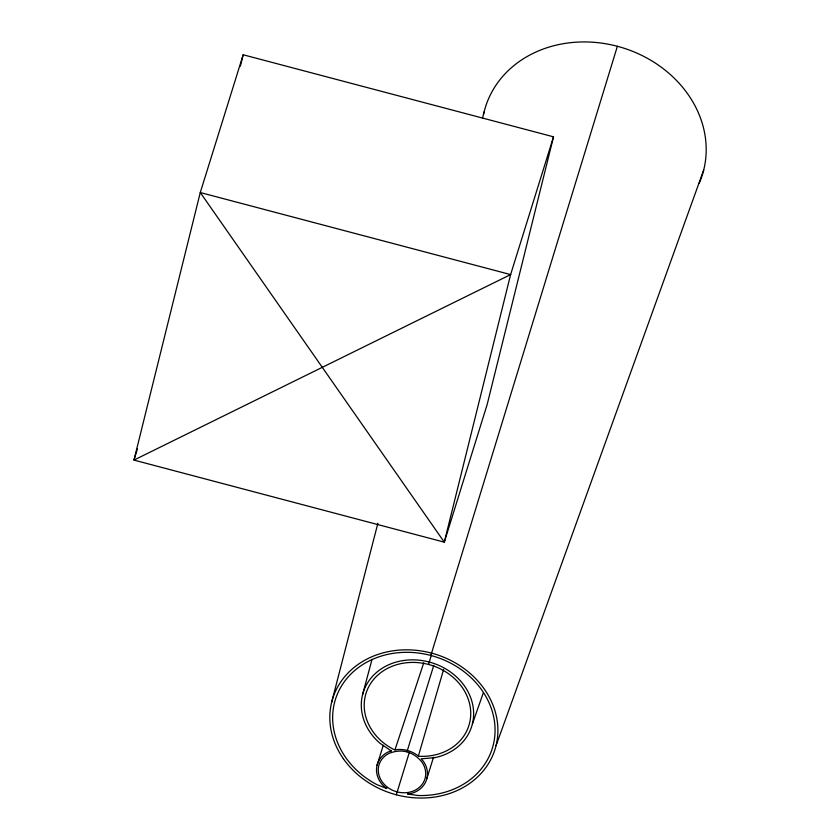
<?xml version="1.0" encoding="UTF-8"?>
<svg xmlns="http://www.w3.org/2000/svg" width="840" height="840" viewBox="0 0 840 840"><rect width="100%" height="100%" fill="white"/><g stroke="black" fill="none" stroke-linecap="round" stroke-linejoin="round"><path stroke-width="1.26" d="M240.356 66.181L243.18 54.768L553.518 136.826L487.2 404.387L444.297 542.157L133.959 460.089L200.277 192.528L243.18 54.768M396.302 794.787L409.49 751.852M406.938 751.842C400.995 750.32 394.727 751.097 389.078 753.365A24.014 20.601 17.3 0 0 382.064 781.662A24.014 20.601 17.3 0 0 414.887 790.335A24.014 20.601 17.3 0 0 421.901 762.048C418.026 757.281 412.913 753.48 406.938 751.842L433.786 665.353M428.6 664.482L431.519 654.507M430.836 655.462L617.379 46.284M331.674 702.198L377.895 523.215M482.465 118.272L484.103 111.93M362.523 694.859L372.026 659.379M418.373 756.063C411.884 750.803 403.2 748.461 394.957 749.879L393.236 749.207A53.897 46.252 17.3 0 1 381.181 672.347A53.897 46.252 17.3 0 1 466.526 694.911A53.897 46.252 17.3 0 1 420.2 756.336L418.373 756.063L443.646 669.375M137.466 448.822L133.959 460.089L510.615 274.586L553.518 136.826M377.055 765.261L383.281 745.259M426.909 778.449L433.534 757.187M394.957 749.879L423.769 662.771M472.406 723.912L483.263 693.01M496.041 745.668L703.71 169.995M483.525 114.398A113.62 97.492 17.3 0 1 623.816 48.163A113.62 97.492 17.3 0 1 699.206 183.288M510.615 274.586L444.297 542.157L200.277 192.528L510.615 274.586M391.241 750.928L388.122 752A25.799 22.134 17.3 0 0 384.909 787.175L386.873 788.508L376.908 784.644A82.173 70.518 17.3 0 1 358.544 667.453A82.173 70.518 17.3 0 1 488.649 701.862A82.173 70.518 17.3 0 1 418.026 795.512L407.484 793.968L409.836 793.769A25.799 22.134 17.3 0 0 423.381 761.313L421.134 758.835L434.763 757.67A56.847 48.783 17.3 0 0 467.103 690.071A56.847 48.783 17.3 0 0 382.925 667.811A56.847 48.783 17.3 0 0 379.827 743.148L391.241 750.928M343.329 758.667A85.04 72.965 17.3 0 0 488.702 763.266A85.04 72.965 17.3 0 0 409.553 649.866A85.04 72.965 17.3 0 0 343.329 758.667"/></g></svg>
